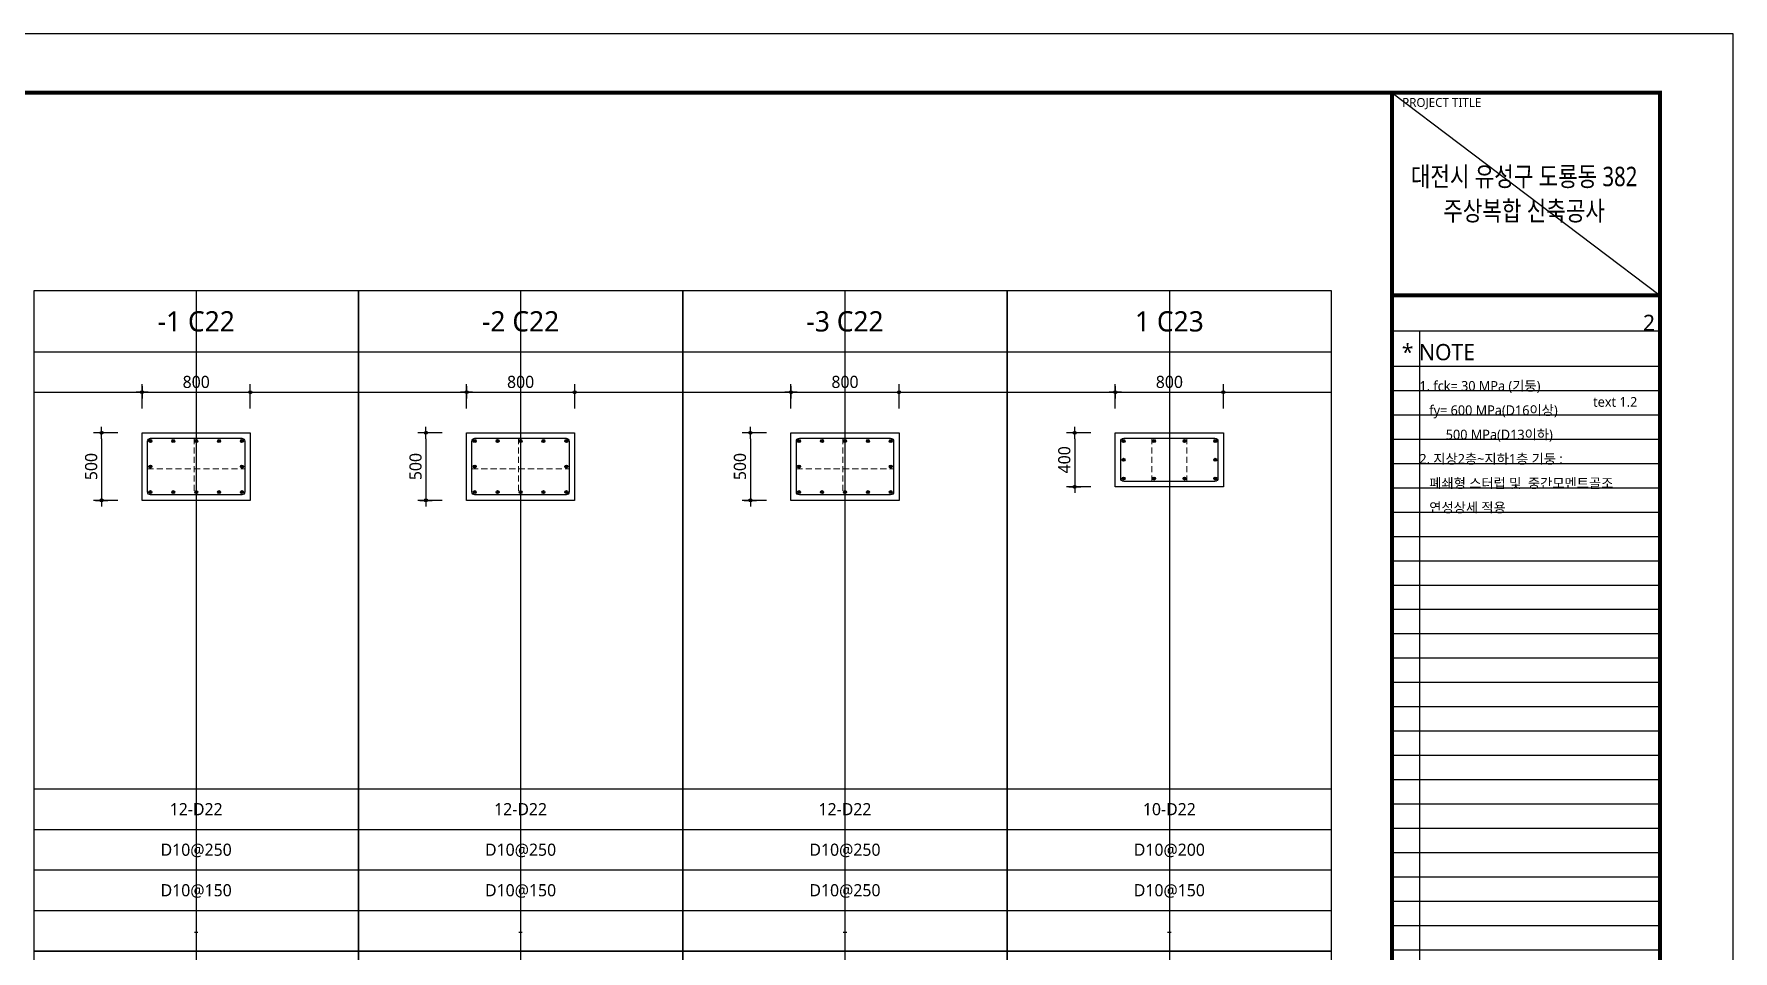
# Model space of a CAD drawing. Header units: millimetres. Extents: x 0 to 252030, y -124740 to 196020.
# Drawn here: x 88260 to 100830, y 171412 to 178200 of the extents above; entities that cross this region are included whole.
import ezdxf
from ezdxf.enums import TextEntityAlignment as Align

# ---------------------------------------------------------------- set-up
doc = ezdxf.new("R2010")
doc.units = ezdxf.units.MM
doc.header["$LTSCALE"] = 30
doc.linetypes.add('HID', pattern=[2.3, 1.5, -0.8])
doc.layers.get('DEFPOINTS').update_dxf_attribs({"color": 142})
for name, color, linetype in [('0-SEC1', 3, 'Continuous'), ('CON', 2, 'Continuous'), ('DIM', 7, 'Continuous'), ('S-철근', 3, 'Continuous'), ('SHEET', 7, 'Continuous'), ('TEX', 3, 'Continuous'), ('TXT', 3, 'Continuous'), ('XR-FORM_(도룡동)$0$AA-SHEET', 9, 'Continuous'), ('XR-FORM_(도룡동)$0$Sheet', 7, 'Continuous'), ('XR-FORM_(도룡동)$0$Sheet-text', 3, 'Continuous')]:
    doc.layers.add(name, color=color, linetype=linetype)
doc.layers.add('TieBar', color=7, linetype='HID', lineweight=0)
doc.styles.get("Standard").update_dxf_attribs({"font": 'malgun.ttf'})
doc.styles.add('XR-FORM_(도룡동)$3$맑은고딕', font='malgun.ttf')
doc.styles.add('맑은 고딕', font='malgun.ttf')
doc.dimstyles.new('30NDIM', dxfattribs={"dimscale": 50, "dimtxt": 3, "dimasz": 1.5, "dimexe": 2, "dimexo": 6, "dimgap": 1, "dimtad": 1, "dimdec": 0, "dimrnd": 0.25, "dimzin": 0, "dimdsep": 46, "dimtxsty": 'Standard', "dimblk": 'Z_DOT', "dimcen": 5, "dimclrd": 256, "dimclre": 256, "dimclrt": 3, "dimadec": 0, "dimazin": 0, "dimtm": 1e-09, "dimtfac": 1, "dimtdec": 0, "dimtix": 1, "dimtmove": 2, "dimatfit": 1, "dimldrblk": 'Z_DOT', "dimfxl": 1, "dimtolj": 1, "dimtzin": 0, "dimarcsym": 0})

# ---------------------------------------------------------------- blocks, each defined once
blk = doc.blocks.new('XR-FORM_(도룡동)$0$S')
at = {"layer": 'DEFPOINTS'}
for p, q in [((75750, 52950), (82250, 52950)), ((75640, 52073), (82226, 52073)), ((76315, 52073), (76315, 20700)), ((82250, 51196), (75640, 51196)), ((82250, 50596), (75640, 50596)), ((82250, 49996), (75640, 49996)), ((82250, 49396), (75640, 49396)), ((82250, 48796), (75640, 48796)), ((82250, 48196), (75640, 48196)), ((82250, 47596), (75640, 47596)), ((82250, 46996), (75640, 46996)), ((82250, 46396), (75640, 46396)), ((82250, 45796), (75640, 45796)), ((82250, 45196), (75640, 45196)), ((82250, 44596), (75640, 44596)), ((82250, 43996), (75640, 43996)), ((82250, 43396), (75640, 43396)), ((82250, 42796), (75640, 42796)), ((82250, 42196), (75640, 42196)), ((82250, 41596), (75640, 41596)), ((82250, 40996), (75640, 40996)), ((82250, 40396), (75640, 40396)), ((82250, 39796), (75640, 39796)), ((82250, 39196), (75640, 39196)), ((82250, 38596), (75640, 38596)), ((82250, 37996), (75640, 37996)), ((82250, 37396), (75640, 37396)), ((82250, 36796), (75640, 36796))]:
    blk.add_line(p, q, dxfattribs=at)
at = {"layer": 'XR-FORM_(도룡동)$0$AA-SHEET', "const_width": 99.9}
blk.add_lwpolyline([(75750, 52950), (82250, 52950)], dxfattribs=at)
at = {"layer": 'XR-FORM_(도룡동)$0$Sheet', "const_width": 100}
blk.add_lwpolyline([(1850, 57950), (82250, 57950), (82250, 1200), (1850, 1200)], close=True, dxfattribs=at)
for points in [[(75640, 57950), (75640, 1200)], [(75640, 52950), (82250, 52950)]]:
    blk.add_lwpolyline(points, dxfattribs=at)
at = {"layer": 'DEFPOINTS', "style": 'XR-FORM_(도룡동)$3$맑은고딕'}
blk.add_text('2', height=400, dxfattribs=at).set_placement((82126, 52273), align=Align.MIDDLE_RIGHT)
blk.add_text('text 1.2', height=240, dxfattribs=at).set_placement((80599, 50202))
at = {"layer": 'XR-FORM_(도룡동)$0$Sheet', "style": 'XR-FORM_(도룡동)$3$맑은고딕'}
blk.add_text('PROJECT TITLE', height=220, dxfattribs=at).set_placement((75890, 57600))
at = {"layer": 'XR-FORM_(도룡동)$0$Sheet-text', "style": 'XR-FORM_(도룡동)$3$맑은고딕'}
blk.add_text('* NOTE', height=400, dxfattribs=at).set_placement((75881, 51550), align=Align.MIDDLE_LEFT)
blk = doc.blocks.new('XR-FORM_(도룡동)', base_point=(101.33, -56114.51))
at = {"layer": 'DEFPOINTS'}
blk.add_line((377.95, 289.75), (411, 264.75), dxfattribs=at)
blk.add_lwpolyline([(0, 0), (420, 0), (420, 297), (0, 297)], close=True, dxfattribs=at)
at = {"xscale": 0.005, "yscale": 0.005, "zscale": 0.005}
blk.add_blockref('XR-FORM_(도룡동)$0$S', (-0.25, 0), dxfattribs=at)
at = {"layer": 'XR-FORM_(도룡동)$0$Sheet-text', "style": 'XR-FORM_(도룡동)$3$맑은고딕', "width": 0.8}
for s, p in [('대전시 유성구 도룡동 382', (394.23, 279.42)), ('주상복합 신축공사', (394.23, 275.17))]:
    blk.add_text(s, height=2.4, dxfattribs=at).set_placement(p, align=Align.MIDDLE_CENTER)
blk = doc.blocks.new('*U58')
at = {"layer": 'DEFPOINTS'}
for p, q in [((-1200, 4886), (-1200, 0)), ((-2400, 4136), (0, 4136))]:
    blk.add_line(p, q, dxfattribs=at)
at = {"layer": 'SHEET'}
blk.add_line((-2400, 4436), (0, 4436), dxfattribs=at)
at = {"layer": 'SHEET', "color": 6}
for p, q in [((-2400, 1200), (0, 1200)), ((-2400, 900), (0, 900)), ((-2400, 600), (0, 600)), ((-2400, 300), (0, 300))]:
    blk.add_line(p, q, dxfattribs=at)
at = {"layer": 'SHEET'}
blk.add_lwpolyline([(0, 4886), (-2400, 4886), (-2400, 0), (0, 0)], close=True, dxfattribs=at)
blk = doc.blocks.new('NOTE-기둥일람표')
at = {"layer": 'TEX', "style": '맑은 고딕'}
for s, p in [('1. fck= 30 MPa (기둥)', (0, -144)), ('   fy= 600 MPa(D16이상) ', (0, -324)), ('        500 MPa(D13이하)', (0, -504)), ('2. 지상2층~지하1층 기둥 : ', (0, -684)), ('   폐쇄형 스터럽 및  중간모멘트골조', (0, -864)), ('   연성상세 적용', (0, -1044))]:
    blk.add_text(s, height=72, dxfattribs=at).set_placement(p, align=Align.MIDDLE_LEFT)
blk = doc.blocks.new('Z_DOT')
at = {"layer": 'DIM', "color": 0}
for p, q in [((-1, 0), (1, 0)), ((0, -1), (0, 1))]:
    blk.add_line(p, q, dxfattribs=at)
for radius in [0.25, 0.125]:
    blk.add_circle((0, 0), radius, dxfattribs=at)
blk = doc.blocks.new('*D1276')
at = {"layer": 'DEFPOINTS', "color": 0, "transparency": 16777216}
for p in [(96260, 175248), (95960, 174848), (96260, 174848)]:
    blk.add_point(p, dxfattribs=at)
at = {"layer": 'DIM', "lineweight": -2, "transparency": 16777216}
for p, q in [((96080, 175248), (95900, 175248)), ((95960, 175203), (95960, 174893)), ((96080, 174848), (95900, 174848))]:
    blk.add_line(p, q, dxfattribs=at)
at = {"layer": 'DIM', "lineweight": -2, "transparency": 16777216, "xscale": 45, "yscale": 45, "zscale": 45}
for p, rotation in [((95960, 175248), 90), ((95960, 174848), 270)]:
    blk.add_blockref('Z_DOT', p, dxfattribs=dict(at, rotation=rotation))
at = {"layer": 'DIM', "color": 3, "transparency": 16777216, "insert": (95883, 175048), "char_height": 90, "attachment_point": 5, "rotation": 90}
blk.add_mtext('\\A1;400', dxfattribs=at)
blk = doc.blocks.new('*D1229')
at = {"layer": 'DEFPOINTS', "color": 0, "transparency": 16777216}
for p in [(97060, 175548), (96260, 175248), (97060, 175248)]:
    blk.add_point(p, dxfattribs=at)
at = {"layer": 'DIM', "lineweight": -2, "transparency": 16777216}
for p, q in [((96260, 175428), (96260, 175608)), ((97060, 175428), (97060, 175608)), ((96305, 175548), (97015, 175548))]:
    blk.add_line(p, q, dxfattribs=at)
at = {"layer": 'DIM', "lineweight": -2, "transparency": 16777216, "xscale": 45, "yscale": 45, "zscale": 45, "rotation": 180}
blk.add_blockref('Z_DOT', (96260, 175548), dxfattribs=at)
at = {"layer": 'DIM', "lineweight": -2, "transparency": 16777216, "xscale": 45, "yscale": 45, "zscale": 45}
blk.add_blockref('Z_DOT', (97060, 175548), dxfattribs=at)
at = {"layer": 'DIM', "color": 3, "transparency": 16777216, "insert": (96660, 175624), "char_height": 90, "attachment_point": 5}
blk.add_mtext('\\A1;800', dxfattribs=at)
blk = doc.blocks.new('*D1293')
at = {"layer": 'DEFPOINTS', "color": 0, "transparency": 16777216}
for p in [(89860, 175548), (89060, 175248), (89860, 175248)]:
    blk.add_point(p, dxfattribs=at)
at = {"layer": 'DIM', "lineweight": -2, "transparency": 16777216}
for p, q in [((89060, 175428), (89060, 175608)), ((89860, 175428), (89860, 175608)), ((89105, 175548), (89815, 175548))]:
    blk.add_line(p, q, dxfattribs=at)
at = {"layer": 'DIM', "lineweight": -2, "transparency": 16777216, "xscale": 45, "yscale": 45, "zscale": 45, "rotation": 180}
blk.add_blockref('Z_DOT', (89060, 175548), dxfattribs=at)
at = {"layer": 'DIM', "lineweight": -2, "transparency": 16777216, "xscale": 45, "yscale": 45, "zscale": 45}
blk.add_blockref('Z_DOT', (89860, 175548), dxfattribs=at)
at = {"layer": 'DIM', "color": 3, "transparency": 16777216, "insert": (89460, 175624), "char_height": 90, "attachment_point": 5}
blk.add_mtext('\\A1;800', dxfattribs=at)
blk = doc.blocks.new('*D1294')
at = {"layer": 'DEFPOINTS', "color": 0, "transparency": 16777216}
for p in [(89060, 175248), (88760, 174748), (89060, 174748)]:
    blk.add_point(p, dxfattribs=at)
at = {"layer": 'DIM', "lineweight": -2, "transparency": 16777216}
for p, q in [((88880, 175248), (88700, 175248)), ((88760, 175203), (88760, 174793)), ((88880, 174748), (88700, 174748))]:
    blk.add_line(p, q, dxfattribs=at)
at = {"layer": 'DIM', "lineweight": -2, "transparency": 16777216, "xscale": 45, "yscale": 45, "zscale": 45}
for p, rotation in [((88760, 175248), 90), ((88760, 174748), 270)]:
    blk.add_blockref('Z_DOT', p, dxfattribs=dict(at, rotation=rotation))
at = {"layer": 'DIM', "color": 3, "transparency": 16777216, "insert": (88683, 174998), "char_height": 90, "attachment_point": 5, "rotation": 90}
blk.add_mtext('\\A1;500', dxfattribs=at)
blk = doc.blocks.new('*D1295')
at = {"layer": 'DEFPOINTS', "color": 0, "transparency": 16777216}
for p in [(92260, 175548), (91460, 175248), (92260, 175248)]:
    blk.add_point(p, dxfattribs=at)
at = {"layer": 'DIM', "lineweight": -2, "transparency": 16777216}
for p, q in [((91460, 175428), (91460, 175608)), ((92260, 175428), (92260, 175608)), ((91505, 175548), (92215, 175548))]:
    blk.add_line(p, q, dxfattribs=at)
at = {"layer": 'DIM', "lineweight": -2, "transparency": 16777216, "xscale": 45, "yscale": 45, "zscale": 45, "rotation": 180}
blk.add_blockref('Z_DOT', (91460, 175548), dxfattribs=at)
at = {"layer": 'DIM', "lineweight": -2, "transparency": 16777216, "xscale": 45, "yscale": 45, "zscale": 45}
blk.add_blockref('Z_DOT', (92260, 175548), dxfattribs=at)
at = {"layer": 'DIM', "color": 3, "transparency": 16777216, "insert": (91860, 175624), "char_height": 90, "attachment_point": 5}
blk.add_mtext('\\A1;800', dxfattribs=at)
blk = doc.blocks.new('*D1296')
at = {"layer": 'DEFPOINTS', "color": 0, "transparency": 16777216}
for p in [(91460, 175248), (91160, 174748), (91460, 174748)]:
    blk.add_point(p, dxfattribs=at)
at = {"layer": 'DIM', "lineweight": -2, "transparency": 16777216}
for p, q in [((91280, 175248), (91100, 175248)), ((91160, 175203), (91160, 174793)), ((91280, 174748), (91100, 174748))]:
    blk.add_line(p, q, dxfattribs=at)
at = {"layer": 'DIM', "lineweight": -2, "transparency": 16777216, "xscale": 45, "yscale": 45, "zscale": 45}
for p, rotation in [((91160, 175248), 90), ((91160, 174748), 270)]:
    blk.add_blockref('Z_DOT', p, dxfattribs=dict(at, rotation=rotation))
at = {"layer": 'DIM', "color": 3, "transparency": 16777216, "insert": (91083, 174998), "char_height": 90, "attachment_point": 5, "rotation": 90}
blk.add_mtext('\\A1;500', dxfattribs=at)
blk = doc.blocks.new('*D1297')
at = {"layer": 'DEFPOINTS', "color": 0, "transparency": 16777216}
for p in [(94660, 175548), (93860, 175248), (94660, 175248)]:
    blk.add_point(p, dxfattribs=at)
at = {"layer": 'DIM', "lineweight": -2, "transparency": 16777216}
for p, q in [((93860, 175428), (93860, 175608)), ((94660, 175428), (94660, 175608)), ((93905, 175548), (94615, 175548))]:
    blk.add_line(p, q, dxfattribs=at)
at = {"layer": 'DIM', "lineweight": -2, "transparency": 16777216, "xscale": 45, "yscale": 45, "zscale": 45, "rotation": 180}
blk.add_blockref('Z_DOT', (93860, 175548), dxfattribs=at)
at = {"layer": 'DIM', "lineweight": -2, "transparency": 16777216, "xscale": 45, "yscale": 45, "zscale": 45}
blk.add_blockref('Z_DOT', (94660, 175548), dxfattribs=at)
at = {"layer": 'DIM', "color": 3, "transparency": 16777216, "insert": (94260, 175624), "char_height": 90, "attachment_point": 5}
blk.add_mtext('\\A1;800', dxfattribs=at)
blk = doc.blocks.new('*D1298')
at = {"layer": 'DEFPOINTS', "color": 0, "transparency": 16777216}
for p in [(93860, 175248), (93560, 174748), (93860, 174748)]:
    blk.add_point(p, dxfattribs=at)
at = {"layer": 'DIM', "lineweight": -2, "transparency": 16777216}
for p, q in [((93680, 175248), (93500, 175248)), ((93560, 175203), (93560, 174793)), ((93680, 174748), (93500, 174748))]:
    blk.add_line(p, q, dxfattribs=at)
at = {"layer": 'DIM', "lineweight": -2, "transparency": 16777216, "xscale": 45, "yscale": 45, "zscale": 45}
for p, rotation in [((93560, 175248), 90), ((93560, 174748), 270)]:
    blk.add_blockref('Z_DOT', p, dxfattribs=dict(at, rotation=rotation))
at = {"layer": 'DIM', "color": 3, "transparency": 16777216, "insert": (93483, 174998), "char_height": 90, "attachment_point": 5, "rotation": 90}
blk.add_mtext('\\A1;500', dxfattribs=at)

msp = doc.modelspace()

# ---------------------------------------------------------------- hatches: boundary and pattern name
at = {"layer": 'S-철근'}
h = msp.add_hatch(color=256, dxfattribs=at)
edge = h.paths.add_edge_path()
edge.add_arc((89120.74977, 175187.00041), 11.1, 0, 180)
edge.add_arc((89120.74977, 175187.00041), 11.1, 180, 360)
h = msp.add_hatch(color=256, dxfattribs=at)
edge = h.paths.add_edge_path()
edge.add_arc((89290.24977, 175187.00041), 11.1, 0, 180)
edge.add_arc((89290.24977, 175187.00041), 11.1, 180, 360)
h = msp.add_hatch(color=256, dxfattribs=at)
edge = h.paths.add_edge_path()
edge.add_arc((89459.74977, 175187.00041), 11.1, 0, 180)
edge.add_arc((89459.74977, 175187.00041), 11.1, 180, 360)
h = msp.add_hatch(color=256, dxfattribs=at)
edge = h.paths.add_edge_path()
edge.add_arc((89629.24977, 175187.00041), 11.1, 0, 180)
edge.add_arc((89629.24977, 175187.00041), 11.1, 180, 360)
h = msp.add_hatch(color=256, dxfattribs=at)
edge = h.paths.add_edge_path()
edge.add_arc((89798.74977, 175187.00041), 11.1, 0, 180)
edge.add_arc((89798.74977, 175187.00041), 11.1, 180, 360)
h = msp.add_hatch(color=256, dxfattribs=at)
edge = h.paths.add_edge_path()
edge.add_arc((91520.74977, 175187.00041), 11.1, 0, 180)
edge.add_arc((91520.74977, 175187.00041), 11.1, 180, 360)
h = msp.add_hatch(color=256, dxfattribs=at)
edge = h.paths.add_edge_path()
edge.add_arc((91690.24977, 175187.00041), 11.1, 0, 180)
edge.add_arc((91690.24977, 175187.00041), 11.1, 180, 360)
h = msp.add_hatch(color=256, dxfattribs=at)
edge = h.paths.add_edge_path()
edge.add_arc((91859.74977, 175187.00041), 11.1, 0, 180)
edge.add_arc((91859.74977, 175187.00041), 11.1, 180, 360)
h = msp.add_hatch(color=256, dxfattribs=at)
edge = h.paths.add_edge_path()
edge.add_arc((92029.24977, 175187.00041), 11.1, 0, 180)
edge.add_arc((92029.24977, 175187.00041), 11.1, 180, 360)
h = msp.add_hatch(color=256, dxfattribs=at)
edge = h.paths.add_edge_path()
edge.add_arc((92198.74977, 175187.00041), 11.1, 0, 180)
edge.add_arc((92198.74977, 175187.00041), 11.1, 180, 360)
h = msp.add_hatch(color=256, dxfattribs=at)
edge = h.paths.add_edge_path()
edge.add_arc((93920.74977, 175187.00041), 11.1, 0, 180)
edge.add_arc((93920.74977, 175187.00041), 11.1, 180, 360)
h = msp.add_hatch(color=256, dxfattribs=at)
edge = h.paths.add_edge_path()
edge.add_arc((94090.24977, 175187.00041), 11.1, 0, 180)
edge.add_arc((94090.24977, 175187.00041), 11.1, 180, 360)
h = msp.add_hatch(color=256, dxfattribs=at)
edge = h.paths.add_edge_path()
edge.add_arc((94259.74977, 175187.00041), 11.1, 0, 180)
edge.add_arc((94259.74977, 175187.00041), 11.1, 180, 360)
h = msp.add_hatch(color=256, dxfattribs=at)
edge = h.paths.add_edge_path()
edge.add_arc((94429.24977, 175187.00041), 11.1, 0, 180)
edge.add_arc((94429.24977, 175187.00041), 11.1, 180, 360)
h = msp.add_hatch(color=256, dxfattribs=at)
edge = h.paths.add_edge_path()
edge.add_arc((94598.74977, 175187.00041), 11.1, 0, 180)
edge.add_arc((94598.74977, 175187.00041), 11.1, 180, 360)
h = msp.add_hatch(color=256, dxfattribs=at)
edge = h.paths.add_edge_path()
edge.add_arc((96320.74977, 175187.00024), 11.1, 0, 180)
edge.add_arc((96320.74977, 175187.00024), 11.1, 180, 360)
h = msp.add_hatch(color=256, dxfattribs=at)
edge = h.paths.add_edge_path()
edge.add_arc((96546.74977, 175187.00024), 11.1, 0, 180)
edge.add_arc((96546.74977, 175187.00024), 11.1, 180, 360)
h = msp.add_hatch(color=256, dxfattribs=at)
edge = h.paths.add_edge_path()
edge.add_arc((96772.74977, 175187.00024), 11.1, 0, 180)
edge.add_arc((96772.74977, 175187.00024), 11.1, 180, 360)
h = msp.add_hatch(color=256, dxfattribs=at)
edge = h.paths.add_edge_path()
edge.add_arc((96998.74977, 175187.00024), 11.1, 0, 180)
edge.add_arc((96998.74977, 175187.00024), 11.1, 180, 360)
h = msp.add_hatch(color=256, dxfattribs=at)
edge = h.paths.add_edge_path()
edge.add_arc((89120.74977, 174998.00041), 11.1, 0, 180)
edge.add_arc((89120.74977, 174998.00041), 11.1, 180, 360)
h = msp.add_hatch(color=256, dxfattribs=at)
edge = h.paths.add_edge_path()
edge.add_arc((89798.74977, 174998.00041), 11.1, 0, 180)
edge.add_arc((89798.74977, 174998.00041), 11.1, 180, 360)
h = msp.add_hatch(color=256, dxfattribs=at)
edge = h.paths.add_edge_path()
edge.add_arc((91520.74977, 174998.00041), 11.1, 0, 180)
edge.add_arc((91520.74977, 174998.00041), 11.1, 180, 360)
h = msp.add_hatch(color=256, dxfattribs=at)
edge = h.paths.add_edge_path()
edge.add_arc((92198.74977, 174998.00041), 11.1, 0, 180)
edge.add_arc((92198.74977, 174998.00041), 11.1, 180, 360)
h = msp.add_hatch(color=256, dxfattribs=at)
edge = h.paths.add_edge_path()
edge.add_arc((93920.74977, 174998.00041), 11.1, 0, 180)
edge.add_arc((93920.74977, 174998.00041), 11.1, 180, 360)
h = msp.add_hatch(color=256, dxfattribs=at)
edge = h.paths.add_edge_path()
edge.add_arc((94598.74977, 174998.00041), 11.1, 0, 180)
edge.add_arc((94598.74977, 174998.00041), 11.1, 180, 360)
h = msp.add_hatch(color=256, dxfattribs=at)
edge = h.paths.add_edge_path()
edge.add_arc((96320.74977, 175048.00024), 11.1, 0, 180)
edge.add_arc((96320.74977, 175048.00024), 11.1, 180, 360)
h = msp.add_hatch(color=256, dxfattribs=at)
edge = h.paths.add_edge_path()
edge.add_arc((96998.74977, 175048.00024), 11.1, 0, 180)
edge.add_arc((96998.74977, 175048.00024), 11.1, 180, 360)
h = msp.add_hatch(color=256, dxfattribs=at)
edge = h.paths.add_edge_path()
edge.add_arc((96320.74977, 174909.00024), 11.1, 0, 180)
edge.add_arc((96320.74977, 174909.00024), 11.1, 180, 360)
h = msp.add_hatch(color=256, dxfattribs=at)
edge = h.paths.add_edge_path()
edge.add_arc((96546.74977, 174909.00024), 11.1, 0, 180)
edge.add_arc((96546.74977, 174909.00024), 11.1, 180, 360)
h = msp.add_hatch(color=256, dxfattribs=at)
edge = h.paths.add_edge_path()
edge.add_arc((96772.74977, 174909.00024), 11.1, 0, 180)
edge.add_arc((96772.74977, 174909.00024), 11.1, 180, 360)
h = msp.add_hatch(color=256, dxfattribs=at)
edge = h.paths.add_edge_path()
edge.add_arc((96998.74977, 174909.00024), 11.1, 0, 180)
edge.add_arc((96998.74977, 174909.00024), 11.1, 180, 360)
h = msp.add_hatch(color=256, dxfattribs=at)
edge = h.paths.add_edge_path()
edge.add_arc((89120.74977, 174809.00041), 11.1, 0, 180)
edge.add_arc((89120.74977, 174809.00041), 11.1, 180, 360)
h = msp.add_hatch(color=256, dxfattribs=at)
edge = h.paths.add_edge_path()
edge.add_arc((89290.24977, 174809.00041), 11.1, 0, 180)
edge.add_arc((89290.24977, 174809.00041), 11.1, 180, 360)
h = msp.add_hatch(color=256, dxfattribs=at)
edge = h.paths.add_edge_path()
edge.add_arc((89459.74977, 174809.00041), 11.1, 0, 180)
edge.add_arc((89459.74977, 174809.00041), 11.1, 180, 360)
h = msp.add_hatch(color=256, dxfattribs=at)
edge = h.paths.add_edge_path()
edge.add_arc((89629.24977, 174809.00041), 11.1, 0, 180)
edge.add_arc((89629.24977, 174809.00041), 11.1, 180, 360)
h = msp.add_hatch(color=256, dxfattribs=at)
edge = h.paths.add_edge_path()
edge.add_arc((89798.74977, 174809.00041), 11.1, 0, 180)
edge.add_arc((89798.74977, 174809.00041), 11.1, 180, 360)
h = msp.add_hatch(color=256, dxfattribs=at)
edge = h.paths.add_edge_path()
edge.add_arc((91520.74977, 174809.00041), 11.1, 0, 180)
edge.add_arc((91520.74977, 174809.00041), 11.1, 180, 360)
h = msp.add_hatch(color=256, dxfattribs=at)
edge = h.paths.add_edge_path()
edge.add_arc((91690.24977, 174809.00041), 11.1, 0, 180)
edge.add_arc((91690.24977, 174809.00041), 11.1, 180, 360)
h = msp.add_hatch(color=256, dxfattribs=at)
edge = h.paths.add_edge_path()
edge.add_arc((91859.74977, 174809.00041), 11.1, 0, 180)
edge.add_arc((91859.74977, 174809.00041), 11.1, 180, 360)
h = msp.add_hatch(color=256, dxfattribs=at)
edge = h.paths.add_edge_path()
edge.add_arc((92029.24977, 174809.00041), 11.1, 0, 180)
edge.add_arc((92029.24977, 174809.00041), 11.1, 180, 360)
h = msp.add_hatch(color=256, dxfattribs=at)
edge = h.paths.add_edge_path()
edge.add_arc((92198.74977, 174809.00041), 11.1, 0, 180)
edge.add_arc((92198.74977, 174809.00041), 11.1, 180, 360)
h = msp.add_hatch(color=256, dxfattribs=at)
edge = h.paths.add_edge_path()
edge.add_arc((93920.74977, 174809.00041), 11.1, 0, 180)
edge.add_arc((93920.74977, 174809.00041), 11.1, 180, 360)
h = msp.add_hatch(color=256, dxfattribs=at)
edge = h.paths.add_edge_path()
edge.add_arc((94090.24977, 174809.00041), 11.1, 0, 180)
edge.add_arc((94090.24977, 174809.00041), 11.1, 180, 360)
h = msp.add_hatch(color=256, dxfattribs=at)
edge = h.paths.add_edge_path()
edge.add_arc((94259.74977, 174809.00041), 11.1, 0, 180)
edge.add_arc((94259.74977, 174809.00041), 11.1, 180, 360)
h = msp.add_hatch(color=256, dxfattribs=at)
edge = h.paths.add_edge_path()
edge.add_arc((94429.24977, 174809.00041), 11.1, 0, 180)
edge.add_arc((94429.24977, 174809.00041), 11.1, 180, 360)
h = msp.add_hatch(color=256, dxfattribs=at)
edge = h.paths.add_edge_path()
edge.add_arc((94598.74977, 174809.00041), 11.1, 0, 180)
edge.add_arc((94598.74977, 174809.00041), 11.1, 180, 360)

# ---------------------------------------------------------------- linework, layer by layer
at = {"layer": 'CON', "color": 8}
for points in [[(89059.74977, 174748.00041), (89059.74977, 175248.00041), (89859.74977, 175248.00041), (89859.74977, 174748.00041)], [(91459.74977, 174748.00041), (91459.74977, 175248.00041), (92259.74977, 175248.00041), (92259.74977, 174748.00041)], [(93859.74977, 174748.00041), (93859.74977, 175248.00041), (94659.74977, 175248.00041), (94659.74977, 174748.00041)], [(96259.74977, 174848.00024), (96259.74977, 175248.00024), (97059.74977, 175248.00024), (97059.74977, 174848.00024)]]:
    msp.add_lwpolyline(points, close=True, dxfattribs=at)
at = {"layer": 'S-철근'}
for points in [[(89122.31977, 174788.37041, -0.4142135624), (89100.11977, 174810.57041), (89100.11977, 175185.43041, -0.4142135624), (89122.31977, 175207.63041), (89797.17977, 175207.63041, -0.4142135624), (89819.37977, 175185.43041), (89819.37977, 174810.57041, -0.4142135624), (89797.17977, 174788.37041), (89122.31977, 174788.37041)], [(91522.31977, 174788.37041, -0.4142135624), (91500.11977, 174810.57041), (91500.11977, 175185.43041, -0.4142135624), (91522.31977, 175207.63041), (92197.17977, 175207.63041, -0.4142135624), (92219.37977, 175185.43041), (92219.37977, 174810.57041, -0.4142135624), (92197.17977, 174788.37041), (91522.31977, 174788.37041)], [(93922.31977, 174788.37041, -0.4142135624), (93900.11977, 174810.57041), (93900.11977, 175185.43041, -0.4142135624), (93922.31977, 175207.63041), (94597.17977, 175207.63041, -0.4142135624), (94619.37977, 175185.43041), (94619.37977, 174810.57041, -0.4142135624), (94597.17977, 174788.37041), (93922.31977, 174788.37041)], [(96322.31977, 174888.37024, -0.4142135624), (96300.11977, 174910.57024), (96300.11977, 175185.43024, -0.4142135624), (96322.31977, 175207.63024), (96997.17977, 175207.63024, -0.4142135624), (97019.37977, 175185.43024), (97019.37977, 174910.57024, -0.4142135624), (96997.17977, 174888.37024), (96322.31977, 174888.37024)]]:
    msp.add_lwpolyline(points, format="xyb", dxfattribs=at)
for centre in [(89120.74977, 175187.00041), (89290.24977, 175187.00041), (89459.74977, 175187.00041), (89629.24977, 175187.00041), (89798.74977, 175187.00041), (91520.74977, 175187.00041), (91690.24977, 175187.00041), (91859.74977, 175187.00041), (92029.24977, 175187.00041), (92198.74977, 175187.00041), (93920.74977, 175187.00041), (94090.24977, 175187.00041), (94259.74977, 175187.00041), (94429.24977, 175187.00041), (94598.74977, 175187.00041), (96320.74977, 175187.00024), (96546.74977, 175187.00024), (96772.74977, 175187.00024), (96998.74977, 175187.00024), (89120.74977, 174998.00041), (89798.74977, 174998.00041), (91520.74977, 174998.00041), (92198.74977, 174998.00041), (93920.74977, 174998.00041), (94598.74977, 174998.00041), (96320.74977, 175048.00024), (96998.74977, 175048.00024), (96320.74977, 174909.00024), (96546.74977, 174909.00024), (96772.74977, 174909.00024), (96998.74977, 174909.00024), (89120.74977, 174809.00041), (89290.24977, 174809.00041), (89459.74977, 174809.00041), (89629.24977, 174809.00041), (89798.74977, 174809.00041), (91520.74977, 174809.00041), (91690.24977, 174809.00041), (91859.74977, 174809.00041), (92029.24977, 174809.00041), (92198.74977, 174809.00041), (93920.74977, 174809.00041), (94090.24977, 174809.00041), (94259.74977, 174809.00041), (94429.24977, 174809.00041), (94598.74977, 174809.00041)]:
    msp.add_circle(centre, 11.1, dxfattribs=at)
at = {"layer": 'TieBar'}
for p, q in [((89443.88477, 175207.63041), (89443.88477, 174788.37041)), ((91843.88477, 175207.63041), (91843.88477, 174788.37041)), ((94243.88477, 175207.63041), (94243.88477, 174788.37041)), ((96530.88477, 175207.63024), (96530.88477, 174888.37024)), ((96788.61477, 175207.63024), (96788.61477, 174888.37024)), ((89100.11977, 174982.13541), (89819.37977, 174982.13541)), ((91500.11977, 174982.13541), (92219.37977, 174982.13541)), ((93900.11977, 174982.13541), (94619.37977, 174982.13541))]:
    msp.add_line(p, q, dxfattribs=at)

# ---------------------------------------------------------------- block references
for p in [(90659.74977, 171412.00024), (93059.74977, 171412.00024), (95459.74977, 171412.00024), (97859.74977, 171412.00024), (90659.75002, 166526.00024), (93059.75002, 166526.00024), (95459.75002, 166526.00024), (97859.75002, 166526.00024)]:
    msp.add_blockref('*U58', p)
at = {"layer": '0-SEC1', "xscale": 60, "yscale": 60, "zscale": 60}
msp.add_blockref('XR-FORM_(도룡동)', (81710.02429, -3206490.57868), dxfattribs=at)
at = {"layer": 'S-철근'}
msp.add_blockref('NOTE-기둥일람표', (98509.3931, 175738.91905), dxfattribs=at)

# ---------------------------------------------------------------- texts
at = {"layer": 'TXT', "color": 2, "style": '맑은 고딕'}
for s, p in [('-1 C22', (89459.74977, 176073.00041)), ('-2 C22', (91859.74977, 176073.00041)), ('-3 C22', (94259.74977, 176073.00041)), ('1 C23', (96659.74977, 176073.00024))]:
    msp.add_text(s, height=150, dxfattribs=at).set_placement(p, align=Align.MIDDLE_CENTER)
at = {"layer": 'TXT', "style": '맑은 고딕'}
for s, p in [('12-D22', (89459.74977, 172462.00041)), ('12-D22', (91859.74977, 172462.00041)), ('12-D22', (94259.74977, 172462.00041)), ('10-D22', (96659.74977, 172462.00024)), ('D10@250', (89459.74977, 172162.00041)), ('D10@250', (91859.74977, 172162.00041)), ('D10@250', (94259.74977, 172162.00041)), ('D10@200', (96659.74977, 172162.00024)), ('D10@150', (89459.74977, 171862.00041)), ('D10@150', (91859.74977, 171862.00041)), ('D10@250', (94259.74977, 171862.00041)), ('D10@150', (96659.74977, 171862.00024)), ('-', (89459.74977, 171562.00041)), ('-', (91859.74977, 171562.00041)), ('-', (94259.74977, 171562.00041)), ('-', (96659.74977, 171562.00024))]:
    msp.add_text(s, height=90, dxfattribs=at).set_placement(p, align=Align.MIDDLE_CENTER)

# ---------------------------------------------------------------- dimensions: what is measured, and where the dimension line sits
at = {"layer": 'DIM'}
for base, p1, p2, picture, middle in [((89859.74977, 175548.00041), (89059.74977, 175248.00041), (89859.74977, 175248.00041), '*D1293', (89459.74977, 175624.49837)), ((92259.74977, 175548.00041), (91459.74977, 175248.00041), (92259.74977, 175248.00041), '*D1295', (91859.74977, 175624.49837)), ((94659.74977, 175548.00041), (93859.74977, 175248.00041), (94659.74977, 175248.00041), '*D1297', (94259.74977, 175624.49837)), ((97059.74977, 175548.00024), (96259.74977, 175248.00024), (97059.74977, 175248.00024), '*D1229', (96659.74977, 175624.4982))]:
    dim = msp.add_linear_dim(base=base, p1=p1, p2=p2, dimstyle='30NDIM', override={"dimscale": 30, "dimtxsty": 'Standard'}, dxfattribs=at)
    dim.commit()
    dim.dimension.update_dxf_attribs({"geometry": picture, "text_midpoint": middle})
for base, p1, p2, picture, middle in [((88759.74977, 174748.00041), (89059.74977, 175248.00041), (89059.74977, 174748.00041), '*D1294', (88683.25181, 174998.00041)), ((91159.74977, 174748.00041), (91459.74977, 175248.00041), (91459.74977, 174748.00041), '*D1296', (91083.25181, 174998.00041)), ((93559.74977, 174748.00041), (93859.74977, 175248.00041), (93859.74977, 174748.00041), '*D1298', (93483.25181, 174998.00041)), ((95959.74977, 174848.00024), (96259.74977, 175248.00024), (96259.74977, 174848.00024), '*D1276', (95883.25181, 175048.00024))]:
    dim = msp.add_linear_dim(base=base, p1=p1, p2=p2, angle=270, dimstyle='30NDIM', override={"dimscale": 30, "dimtxsty": 'Standard'}, dxfattribs=at)
    dim.commit()
    dim.dimension.update_dxf_attribs({"geometry": picture, "text_midpoint": middle})

doc.saveas('drawing.dxf')
